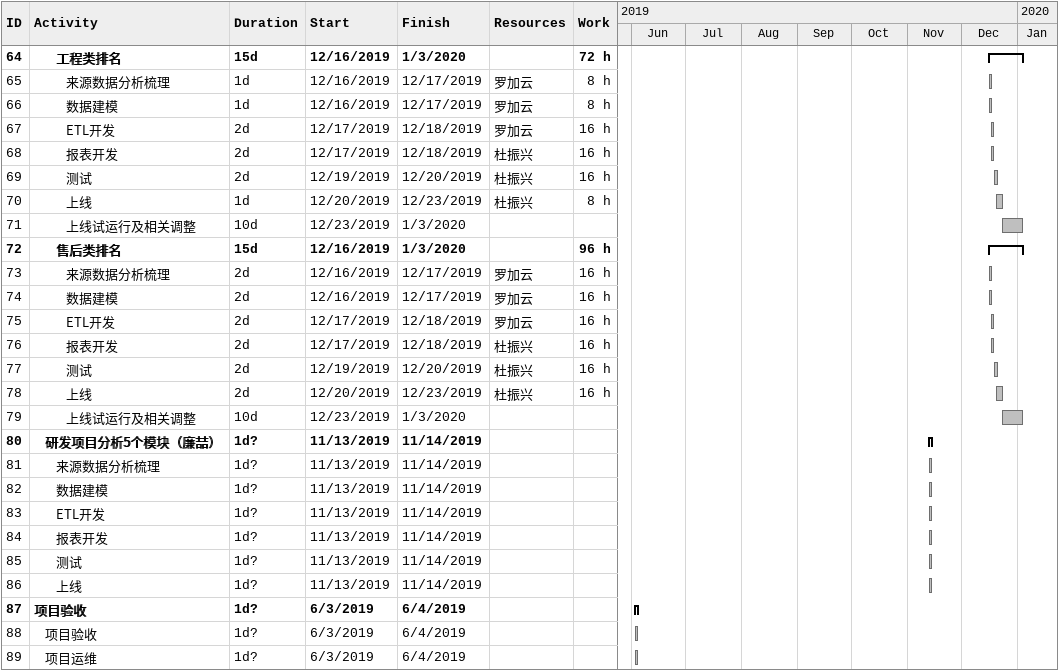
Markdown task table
| ID | Level | Task | Duration | Start | Finish | Resources | Work (h) |
|---|---|---|---|---|---|---|---|
| 64 | 3 | **工程类排名** | 15d | 2019-12-16 | 2020-01-03 |  | 72 |
| 65 | 4 | 来源数据分析梳理 | 1d | 2019-12-16 | 2019-12-17 | 罗加云 | 8 |
| 66 | 4 | 数据建模 | 1d | 2019-12-16 | 2019-12-17 | 罗加云 | 8 |
| 67 | 4 | ETL开发 | 2d | 2019-12-17 | 2019-12-18 | 罗加云 | 16 |
| 68 | 4 | 报表开发 | 2d | 2019-12-17 | 2019-12-18 | 杜振兴 | 16 |
| 69 | 4 | 测试 | 2d | 2019-12-19 | 2019-12-20 | 杜振兴 | 16 |
| 70 | 4 | 上线 | 1d | 2019-12-20 | 2019-12-23 | 杜振兴 | 8 |
| 71 | 4 | 上线试运行及相关调整 | 10d | 2019-12-23 | 2020-01-03 |  |  |
| 72 | 3 | **售后类排名** | 15d | 2019-12-16 | 2020-01-03 |  | 96 |
| 73 | 4 | 来源数据分析梳理 | 2d | 2019-12-16 | 2019-12-17 | 罗加云 | 16 |
| 74 | 4 | 数据建模 | 2d | 2019-12-16 | 2019-12-17 | 罗加云 | 16 |
| 75 | 4 | ETL开发 | 2d | 2019-12-17 | 2019-12-18 | 罗加云 | 16 |
| 76 | 4 | 报表开发 | 2d | 2019-12-17 | 2019-12-18 | 杜振兴 | 16 |
| 77 | 4 | 测试 | 2d | 2019-12-19 | 2019-12-20 | 杜振兴 | 16 |
| 78 | 4 | 上线 | 2d | 2019-12-20 | 2019-12-23 | 杜振兴 | 16 |
| 79 | 4 | 上线试运行及相关调整 | 10d | 2019-12-23 | 2020-01-03 |  |  |
| 80 | 2 | **研发项目分析5个模块（廉喆）** | 1d? | 2019-11-13 | 2019-11-14 |  |  |
| 81 | 3 | 来源数据分析梳理 | 1d? | 2019-11-13 | 2019-11-14 |  |  |
| 82 | 3 | 数据建模 | 1d? | 2019-11-13 | 2019-11-14 |  |  |
| 83 | 3 | ETL开发 | 1d? | 2019-11-13 | 2019-11-14 |  |  |
| 84 | 3 | 报表开发 | 1d? | 2019-11-13 | 2019-11-14 |  |  |
| 85 | 3 | 测试 | 1d? | 2019-11-13 | 2019-11-14 |  |  |
| 86 | 3 | 上线 | 1d? | 2019-11-13 | 2019-11-14 |  |  |
| 87 | 1 | **项目验收** | 1d? | 2019-06-03 | 2019-06-04 |  |  |
| 88 | 2 | 项目验收 | 1d? | 2019-06-03 | 2019-06-04 |  |  |
| 89 | 2 | 项目运维 | 1d? | 2019-06-03 | 2019-06-04 |  |  |
